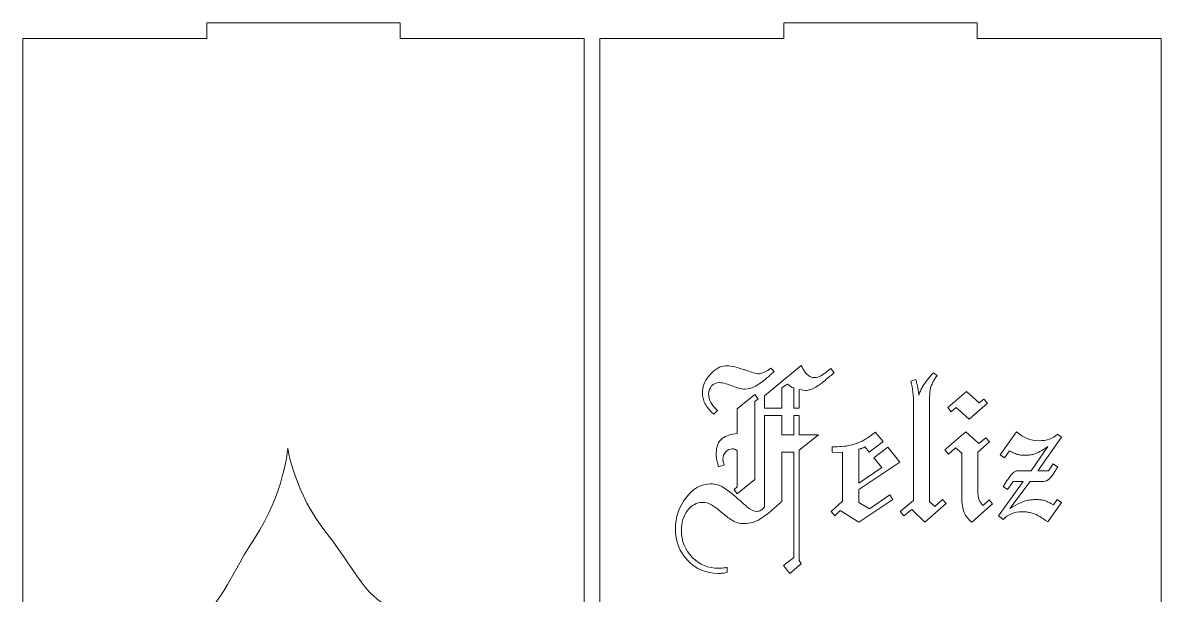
# Model space of a CAD drawing. Header units: millimetres. Extents: x -1990 to 1990, y -412 to 412.
# Drawn here: x 1209.4 to 1428.2, y 60.4 to 170.4 of the extents above; entities that cross this region are included whole.
import ezdxf

# ---------------------------------------------------------------- set-up
doc = ezdxf.new("R2010")
doc.units = ezdxf.units.MM
doc.header["$MEASUREMENT"] = 0
doc.layers.add('Camada 1', color=7, linetype='Continuous')

msp = doc.modelspace()

# ---------------------------------------------------------------- linework, layer by layer
at = {"layer": 'Camada 1', "color": 250, "lineweight": 9}
for points, knots in [([(1209.3745, 167.3616), (1209.3745, 167.3616), (1209.3745, -46.638), (1209.3745, -46.638), (1209.3745, -46.638), (1209.3745, -46.638), (1244.7673, -46.638), (1244.7673, -46.638), (1244.7673, -46.638), (1244.7673, -46.638), (1244.7673, -49.638), (1244.7673, -49.638), (1244.7673, -49.638), (1244.7673, -49.638), (1281.9101, -49.638), (1281.9101, -49.638), (1281.9101, -49.638), (1281.9101, -49.638), (1281.9101, -46.638), (1281.9101, -46.638), (1281.9101, -46.638), (1281.9101, -46.638), (1317.3029, -46.638), (1317.3029, -46.638), (1317.3029, -46.638), (1317.3029, -46.638), (1317.3029, 167.3616), (1317.3029, 167.3616), (1317.3029, 167.3616), (1317.3029, 167.3616), (1281.9101, 167.3616), (1281.9101, 167.3616), (1281.9101, 167.3616), (1281.9101, 167.3616), (1281.9101, 170.3616), (1281.9101, 170.3616), (1281.9101, 170.3616), (1281.9101, 170.3616), (1244.7673, 170.3616), (1244.7673, 170.3616), (1244.7673, 170.3616), (1244.7673, 170.3616), (1244.7673, 167.3616), (1244.7673, 167.3616), (1244.7673, 167.3616), (1244.7673, 167.3616), (1209.3745, 167.3616), (1209.3745, 167.3616)], [0, 0, 0, 0, 0.07692308, 0.07692308, 0.07692308, 0.07692308, 0.15384615, 0.15384615, 0.15384615, 0.15384615, 0.23076923, 0.23076923, 0.23076923, 0.23076923, 0.30769231, 0.30769231, 0.30769231, 0.30769231, 0.38461538, 0.38461538, 0.38461538, 0.38461538, 0.46153846, 0.46153846, 0.46153846, 0.46153846, 0.53846154, 0.53846154, 0.53846154, 0.53846154, 0.61538462, 0.61538462, 0.61538462, 0.61538462, 0.69230769, 0.69230769, 0.69230769, 0.69230769, 0.76923077, 0.76923077, 0.76923077, 0.76923077, 0.84615385, 0.84615385, 0.84615385, 0.84615385, 1, 1, 1, 1]), ([(1320.3029, 167.3616), (1320.3029, 167.3616), (1320.3029, -46.638), (1320.3029, -46.638), (1320.3029, -46.638), (1320.3029, -46.638), (1355.6957, -46.638), (1355.6957, -46.638), (1355.6957, -46.638), (1355.6957, -46.638), (1355.6957, -49.638), (1355.6957, -49.638), (1355.6957, -49.638), (1355.6957, -49.638), (1392.8385, -49.638), (1392.8385, -49.638), (1392.8385, -49.638), (1392.8385, -49.638), (1392.8385, -46.638), (1392.8385, -46.638), (1392.8385, -46.638), (1392.8385, -46.638), (1428.2313, -46.638), (1428.2313, -46.638), (1428.2313, -46.638), (1428.2313, -46.638), (1428.2313, 167.3616), (1428.2313, 167.3616), (1428.2313, 167.3616), (1428.2313, 167.3616), (1392.8385, 167.3616), (1392.8385, 167.3616), (1392.8385, 167.3616), (1392.8385, 167.3616), (1392.8385, 170.3616), (1392.8385, 170.3616), (1392.8385, 170.3616), (1392.8385, 170.3616), (1355.6957, 170.3616), (1355.6957, 170.3616), (1355.6957, 170.3616), (1355.6957, 170.3616), (1355.6957, 167.3616), (1355.6957, 167.3616), (1355.6957, 167.3616), (1355.6957, 167.3616), (1320.3029, 167.3616), (1320.3029, 167.3616)], [0, 0, 0, 0, 0.07692308, 0.07692308, 0.07692308, 0.07692308, 0.15384615, 0.15384615, 0.15384615, 0.15384615, 0.23076923, 0.23076923, 0.23076923, 0.23076923, 0.30769231, 0.30769231, 0.30769231, 0.30769231, 0.38461538, 0.38461538, 0.38461538, 0.38461538, 0.46153846, 0.46153846, 0.46153846, 0.46153846, 0.53846154, 0.53846154, 0.53846154, 0.53846154, 0.61538462, 0.61538462, 0.61538462, 0.61538462, 0.69230769, 0.69230769, 0.69230769, 0.69230769, 0.76923077, 0.76923077, 0.76923077, 0.76923077, 0.84615385, 0.84615385, 0.84615385, 0.84615385, 1, 1, 1, 1]), ([(1342.2047, 95.1826), (1341.8206, 95.5075), (1341.4883, 95.84), (1341.2075, 96.1798), (1341.2075, 96.1798), (1340.9269, 96.5193), (1340.6979, 96.8666), (1340.5207, 97.2211), (1340.5207, 97.2211), (1340.3434, 97.5462), (1340.2179, 97.8786), (1340.1441, 98.2184), (1340.1441, 98.2184), (1340.0702, 98.5579), (1340.0332, 98.905), (1340.0332, 99.2596), (1340.0332, 99.2596), (1340.0332, 99.3188), (1340.0332, 99.3778), (1340.0332, 99.4368), (1340.0332, 99.4368), (1340.0332, 99.496), (1340.0332, 99.555), (1340.0332, 99.6141), (1340.0332, 99.6141), (1340.1515, 100.7664), (1340.661, 101.8373), (1341.5622, 102.827), (1341.5622, 102.827), (1342.4633, 103.8167), (1343.4307, 104.3559), (1344.4647, 104.4446), (1344.4647, 104.4446), (1344.5239, 104.4446), (1344.5755, 104.4446), (1344.6199, 104.4446), (1344.6199, 104.4446), (1344.6641, 104.4446), (1344.7011, 104.4446), (1344.7306, 104.4446), (1344.7306, 104.4446), (1345.2329, 104.4446), (1345.7499, 104.3781), (1346.2816, 104.2452), (1346.2816, 104.2452), (1346.8135, 104.1123), (1347.36, 103.9422), (1347.9214, 103.7355), (1347.9214, 103.7355), (1347.9804, 103.7355), (1348.047, 103.7207), (1348.1207, 103.6913), (1348.1207, 103.6913), (1348.1947, 103.6617), (1348.2759, 103.632), (1348.3644, 103.6027), (1348.3644, 103.6027), (1348.7486, 103.4548), (1349.1401, 103.3219), (1349.5389, 103.2036), (1349.5389, 103.2036), (1349.9377, 103.0856), (1350.3292, 102.9821), (1350.7134, 102.8935), (1350.7134, 102.8935), (1350.92, 102.8935), (1351.1711, 102.9452), (1351.4666, 103.0486), (1351.4666, 103.0486), (1351.7621, 103.1521), (1352.0722, 103.2922), (1352.3973, 103.4695), (1352.3973, 103.4695), (1352.5154, 103.5287), (1352.6483, 103.6099), (1352.7962, 103.7135), (1352.7962, 103.7135), (1352.9437, 103.8167), (1353.0767, 103.9128), (1353.1949, 104.0014), (1353.1949, 104.0014), (1353.1949, 104.0014), (1353.8153, 103.3366), (1353.8153, 103.3366), (1353.8153, 103.3366), (1353.579, 103.1299), (1353.3354, 102.9156), (1353.0842, 102.6941), (1353.0842, 102.6941), (1352.833, 102.4725), (1352.5746, 102.2435), (1352.3088, 102.0073), (1352.3088, 102.0073), (1351.6882, 101.5049), (1351.0383, 101.0397), (1350.3586, 100.6112), (1350.3586, 100.6112), (1349.6793, 100.1829), (1348.985, 99.9688), (1348.2759, 99.9688), (1348.2759, 99.9688), (1347.8327, 99.9688), (1347.4043, 100.0352), (1346.9908, 100.1682), (1346.9908, 100.1682), (1346.5771, 100.3011), (1346.1636, 100.4412), (1345.7499, 100.5892), (1345.7499, 100.5892), (1345.3363, 100.7367), (1344.9227, 100.8772), (1344.5091, 101.0101), (1344.5091, 101.0101), (1344.0955, 101.143), (1343.6672, 101.2095), (1343.2241, 101.2095), (1343.2241, 101.2095), (1342.6627, 101.2095), (1342.19, 100.9954), (1341.8058, 100.5669), (1341.8058, 100.5669), (1341.4218, 100.1386), (1341.2299, 99.629), (1341.2299, 99.038), (1341.2299, 99.038), (1341.2299, 98.447), (1341.3701, 97.8933), (1341.6509, 97.3761), (1341.6509, 97.3761), (1341.9313, 96.8591), (1342.3673, 96.3496), (1342.958, 95.8473), (1342.958, 95.8473), (1342.958, 95.8473), (1342.2047, 95.1826), (1342.2047, 95.1826)], [0, 0, 0, 0, 0.02857143, 0.02857143, 0.02857143, 0.02857143, 0.05714286, 0.05714286, 0.05714286, 0.05714286, 0.08571429, 0.08571429, 0.08571429, 0.08571429, 0.11428571, 0.11428571, 0.11428571, 0.11428571, 0.14285714, 0.14285714, 0.14285714, 0.14285714, 0.17142857, 0.17142857, 0.17142857, 0.17142857, 0.2, 0.2, 0.2, 0.2, 0.22857143, 0.22857143, 0.22857143, 0.22857143, 0.25714286, 0.25714286, 0.25714286, 0.25714286, 0.28571429, 0.28571429, 0.28571429, 0.28571429, 0.31428571, 0.31428571, 0.31428571, 0.31428571, 0.34285714, 0.34285714, 0.34285714, 0.34285714, 0.37142857, 0.37142857, 0.37142857, 0.37142857, 0.4, 0.4, 0.4, 0.4, 0.42857143, 0.42857143, 0.42857143, 0.42857143, 0.45714286, 0.45714286, 0.45714286, 0.45714286, 0.48571429, 0.48571429, 0.48571429, 0.48571429, 0.51428571, 0.51428571, 0.51428571, 0.51428571, 0.54285714, 0.54285714, 0.54285714, 0.54285714, 0.57142857, 0.57142857, 0.57142857, 0.57142857, 0.6, 0.6, 0.6, 0.6, 0.62857143, 0.62857143, 0.62857143, 0.62857143, 0.65714286, 0.65714286, 0.65714286, 0.65714286, 0.68571429, 0.68571429, 0.68571429, 0.68571429, 0.71428571, 0.71428571, 0.71428571, 0.71428571, 0.74285714, 0.74285714, 0.74285714, 0.74285714, 0.77142857, 0.77142857, 0.77142857, 0.77142857, 0.8, 0.8, 0.8, 0.8, 0.82857143, 0.82857143, 0.82857143, 0.82857143, 0.85714286, 0.85714286, 0.85714286, 0.85714286, 0.88571429, 0.88571429, 0.88571429, 0.88571429, 0.91428571, 0.91428571, 0.91428571, 0.91428571, 0.94285714, 0.94285714, 0.94285714, 0.94285714, 1, 1, 1, 1]), ([(1351.954, 96.2818), (1351.954, 96.2818), (1351.954, 98.6836), (1351.954, 98.6836), (1351.954, 98.6836), (1351.954, 98.6836), (1359.0446, 104.4889), (1359.0446, 104.4889), (1359.0446, 104.4889), (1359.2514, 104.0458), (1359.4508, 103.6838), (1359.6428, 103.4031), (1359.6428, 103.4031), (1359.8349, 103.1225), (1360.0196, 102.9081), (1360.1969, 102.7605), (1360.1969, 102.7605), (1360.4037, 102.5536), (1360.6178, 102.406), (1360.8393, 102.3174), (1360.8393, 102.3174), (1361.0609, 102.2288), (1361.3046, 102.1846), (1361.5707, 102.1846), (1361.5707, 102.1846), (1362.0138, 102.1846), (1362.4272, 102.3025), (1362.8114, 102.539), (1362.8114, 102.539), (1363.1954, 102.7753), (1363.5649, 103.0263), (1363.9193, 103.2922), (1363.9193, 103.2922), (1364.0669, 103.4105), (1364.2074, 103.5213), (1364.3403, 103.6248), (1364.3403, 103.6248), (1364.4733, 103.728), (1364.5986, 103.8242), (1364.7168, 103.9128), (1364.7168, 103.9128), (1364.7168, 103.9128), (1365.3375, 103.115), (1365.3375, 103.115), (1365.3375, 103.115), (1365.1011, 102.9081), (1364.8352, 102.6793), (1364.5396, 102.4283), (1364.5396, 102.4283), (1364.2442, 102.1771), (1363.934, 101.9187), (1363.6092, 101.6526), (1363.6092, 101.6526), (1363.3431, 101.4163), (1363.0551, 101.1873), (1362.7449, 100.9657), (1362.7449, 100.9657), (1362.4347, 100.7442), (1362.1318, 100.5448), (1361.8365, 100.3675), (1361.8365, 100.3675), (1361.4818, 100.1607), (1361.1423, 99.9982), (1360.8172, 99.8801), (1360.8172, 99.8801), (1360.4923, 99.7619), (1360.1673, 99.7027), (1359.8424, 99.7027), (1359.8424, 99.7027), (1359.8424, 99.7027), (1358.6015, 99.9245), (1358.6015, 99.9245), (1358.6015, 99.9245), (1358.6015, 99.9245), (1358.6015, 96.2818), (1358.6015, 96.2818), (1358.6015, 96.2818), (1358.6015, 96.2818), (1357.5821, 96.2818), (1357.5821, 96.2818), (1357.5821, 96.2818), (1357.5821, 96.2818), (1357.5821, 100.1903), (1357.5821, 100.1903), (1357.5821, 100.1903), (1357.4641, 100.2197), (1357.3605, 100.2568), (1357.272, 100.3011), (1357.272, 100.3011), (1357.1833, 100.3454), (1357.0947, 100.397), (1357.0061, 100.4562), (1357.0061, 100.4562), (1356.9764, 100.4857), (1356.9543, 100.508), (1356.9396, 100.5227), (1356.9396, 100.5227), (1356.925, 100.5374), (1356.9027, 100.5448), (1356.8732, 100.5448), (1356.8732, 100.5448), (1356.7845, 100.6039), (1356.7033, 100.663), (1356.6294, 100.722), (1356.6294, 100.722), (1356.5555, 100.7811), (1356.4594, 100.855), (1356.3414, 100.9437), (1356.3414, 100.9437), (1356.3414, 100.9437), (1355.322, 100.1903), (1355.322, 100.1903), (1355.322, 100.1903), (1355.322, 100.1903), (1355.322, 96.2818), (1355.322, 96.2818), (1355.322, 96.2818), (1355.322, 96.2818), (1351.954, 96.2818), (1351.954, 96.2818)], [0, 0, 0, 0, 0.03225806, 0.03225806, 0.03225806, 0.03225806, 0.06451613, 0.06451613, 0.06451613, 0.06451613, 0.09677419, 0.09677419, 0.09677419, 0.09677419, 0.12903226, 0.12903226, 0.12903226, 0.12903226, 0.16129032, 0.16129032, 0.16129032, 0.16129032, 0.19354839, 0.19354839, 0.19354839, 0.19354839, 0.22580645, 0.22580645, 0.22580645, 0.22580645, 0.25806452, 0.25806452, 0.25806452, 0.25806452, 0.29032258, 0.29032258, 0.29032258, 0.29032258, 0.32258065, 0.32258065, 0.32258065, 0.32258065, 0.35483871, 0.35483871, 0.35483871, 0.35483871, 0.38709677, 0.38709677, 0.38709677, 0.38709677, 0.41935484, 0.41935484, 0.41935484, 0.41935484, 0.4516129, 0.4516129, 0.4516129, 0.4516129, 0.48387097, 0.48387097, 0.48387097, 0.48387097, 0.51612903, 0.51612903, 0.51612903, 0.51612903, 0.5483871, 0.5483871, 0.5483871, 0.5483871, 0.58064516, 0.58064516, 0.58064516, 0.58064516, 0.61290323, 0.61290323, 0.61290323, 0.61290323, 0.64516129, 0.64516129, 0.64516129, 0.64516129, 0.67741935, 0.67741935, 0.67741935, 0.67741935, 0.70967742, 0.70967742, 0.70967742, 0.70967742, 0.74193548, 0.74193548, 0.74193548, 0.74193548, 0.77419355, 0.77419355, 0.77419355, 0.77419355, 0.80645161, 0.80645161, 0.80645161, 0.80645161, 0.83870968, 0.83870968, 0.83870968, 0.83870968, 0.87096774, 0.87096774, 0.87096774, 0.87096774, 0.90322581, 0.90322581, 0.90322581, 0.90322581, 0.93548387, 0.93548387, 0.93548387, 0.93548387, 1, 1, 1, 1]), ([(1378.765, 75.5951), (1378.765, 75.5951), (1378.0558, 76.4373), (1378.0558, 76.4373), (1378.0558, 76.4373), (1378.0558, 76.4373), (1380.582, 78.5644), (1380.582, 78.5644), (1380.582, 78.5644), (1380.582, 78.5644), (1380.582, 98.1961), (1380.582, 98.1961), (1380.582, 98.1961), (1380.582, 98.3438), (1380.5745, 98.5135), (1380.5598, 98.7057), (1380.5598, 98.7057), (1380.545, 98.8976), (1380.5227, 99.0823), (1380.4933, 99.2596), (1380.4933, 99.2596), (1380.4638, 99.6437), (1380.4119, 100.0203), (1380.3382, 100.3897), (1380.3382, 100.3897), (1380.2643, 100.7589), (1380.1829, 101.1209), (1380.0943, 101.4754), (1380.0943, 101.4754), (1380.0943, 101.4754), (1381.0694, 101.8301), (1381.0694, 101.8301), (1381.0694, 101.8301), (1381.1284, 101.5049), (1381.1877, 101.2391), (1381.2467, 101.0322), (1381.2467, 101.0322), (1381.3056, 100.8253), (1381.3499, 100.6187), (1381.3795, 100.4119), (1381.3795, 100.4119), (1381.4091, 100.3233), (1381.4314, 100.2197), (1381.446, 100.1017), (1381.446, 100.1017), (1381.4607, 99.9835), (1381.4828, 99.8652), (1381.5125, 99.747), (1381.5125, 99.747), (1381.5421, 99.5994), (1381.5642, 99.4518), (1381.5789, 99.3039), (1381.5789, 99.3039), (1381.5938, 99.1562), (1381.616, 98.979), (1381.6454, 98.7722), (1381.6454, 98.7722), (1381.734, 99.0677), (1381.8301, 99.341), (1381.9334, 99.5919), (1381.9334, 99.5919), (1382.037, 99.843), (1382.1477, 100.0868), (1382.2659, 100.3233), (1382.2659, 100.3233), (1382.5022, 100.7367), (1382.7903, 101.1579), (1383.13, 101.5861), (1383.13, 101.5861), (1383.4698, 102.0145), (1383.9055, 102.5244), (1384.4374, 103.115), (1384.4374, 103.115), (1384.4374, 103.115), (1385.1464, 102.5833), (1385.1464, 102.5833), (1385.1464, 102.5833), (1384.9692, 102.3471), (1384.814, 102.1253), (1384.6811, 101.9187), (1384.6811, 101.9187), (1384.5482, 101.7118), (1384.4374, 101.5049), (1384.3488, 101.2981), (1384.3488, 101.2981), (1384.0829, 100.8253), (1383.9055, 100.3233), (1383.8168, 99.7913), (1383.8168, 99.7913), (1383.7282, 99.2596), (1383.6838, 98.595), (1383.6838, 97.7971), (1383.6838, 97.7971), (1383.6838, 97.7971), (1383.6838, 78.3872), (1383.6838, 78.3872), (1383.6838, 78.3872), (1383.6838, 78.3872), (1384.7033, 77.4121), (1384.7033, 77.4121), (1384.7033, 77.4121), (1384.7033, 77.4121), (1386.1657, 78.7416), (1386.1657, 78.7416), (1386.1657, 78.7416), (1386.1657, 78.7416), (1386.8747, 77.9883), (1386.8747, 77.9883), (1386.8747, 77.9883), (1386.8747, 77.9883), (1382.7976, 74.3987), (1382.7976, 74.3987), (1382.7976, 74.3987), (1382.7976, 74.3987), (1380.2716, 76.836), (1380.2716, 76.836), (1380.2716, 76.836), (1380.2716, 76.836), (1378.765, 75.5951), (1378.765, 75.5951)], [0, 0, 0, 0, 0.03225806, 0.03225806, 0.03225806, 0.03225806, 0.06451613, 0.06451613, 0.06451613, 0.06451613, 0.09677419, 0.09677419, 0.09677419, 0.09677419, 0.12903226, 0.12903226, 0.12903226, 0.12903226, 0.16129032, 0.16129032, 0.16129032, 0.16129032, 0.19354839, 0.19354839, 0.19354839, 0.19354839, 0.22580645, 0.22580645, 0.22580645, 0.22580645, 0.25806452, 0.25806452, 0.25806452, 0.25806452, 0.29032258, 0.29032258, 0.29032258, 0.29032258, 0.32258065, 0.32258065, 0.32258065, 0.32258065, 0.35483871, 0.35483871, 0.35483871, 0.35483871, 0.38709677, 0.38709677, 0.38709677, 0.38709677, 0.41935484, 0.41935484, 0.41935484, 0.41935484, 0.4516129, 0.4516129, 0.4516129, 0.4516129, 0.48387097, 0.48387097, 0.48387097, 0.48387097, 0.51612903, 0.51612903, 0.51612903, 0.51612903, 0.5483871, 0.5483871, 0.5483871, 0.5483871, 0.58064516, 0.58064516, 0.58064516, 0.58064516, 0.61290323, 0.61290323, 0.61290323, 0.61290323, 0.64516129, 0.64516129, 0.64516129, 0.64516129, 0.67741935, 0.67741935, 0.67741935, 0.67741935, 0.70967742, 0.70967742, 0.70967742, 0.70967742, 0.74193548, 0.74193548, 0.74193548, 0.74193548, 0.77419355, 0.77419355, 0.77419355, 0.77419355, 0.80645161, 0.80645161, 0.80645161, 0.80645161, 0.83870968, 0.83870968, 0.83870968, 0.83870968, 0.87096774, 0.87096774, 0.87096774, 0.87096774, 0.90322581, 0.90322581, 0.90322581, 0.90322581, 0.93548387, 0.93548387, 0.93548387, 0.93548387, 1, 1, 1, 1]), ([(1346.1043, 80.6915), (1346.1043, 80.6915), (1346.7248, 81.1789), (1346.7248, 81.1789), (1346.7248, 81.1789), (1346.7248, 81.1789), (1346.7248, 88.1365), (1346.7248, 88.1365), (1346.7248, 88.1365), (1346.6361, 88.1956), (1346.555, 88.2472), (1346.4811, 88.2916), (1346.4811, 88.2916), (1346.4074, 88.3359), (1346.326, 88.3729), (1346.2373, 88.4024), (1346.2373, 88.4024), (1346.1488, 88.4319), (1346.0676, 88.4541), (1345.9936, 88.4689), (1345.9936, 88.4689), (1345.9197, 88.4837), (1345.8385, 88.4909), (1345.7499, 88.4909), (1345.7499, 88.4909), (1345.2772, 88.4909), (1344.8635, 88.299), (1344.5091, 87.9149), (1344.5091, 87.9149), (1344.1546, 87.5308), (1343.9773, 87.0581), (1343.9773, 86.4967), (1343.9773, 86.4967), (1343.9773, 86.4377), (1343.9773, 86.3788), (1343.9773, 86.3195), (1343.9773, 86.3195), (1343.9773, 86.2605), (1343.9919, 86.2013), (1344.0217, 86.1423), (1344.0217, 86.1423), (1344.0217, 86.0537), (1344.0437, 85.9503), (1344.0881, 85.8321), (1344.0881, 85.8321), (1344.1324, 85.7138), (1344.1842, 85.581), (1344.2431, 85.4333), (1344.2431, 85.4333), (1344.2431, 85.4333), (1343.1355, 85.0344), (1343.1355, 85.0344), (1343.1355, 85.0344), (1343.0172, 85.4184), (1342.921, 85.7583), (1342.8472, 86.0537), (1342.8472, 86.0537), (1342.7735, 86.349), (1342.7364, 86.6297), (1342.7364, 86.8955), (1342.7364, 86.8955), (1342.7071, 87.0138), (1342.6921, 87.132), (1342.6921, 87.2503), (1342.6921, 87.2503), (1342.6921, 87.3682), (1342.6921, 87.4864), (1342.6921, 87.6048), (1342.6921, 87.6048), (1342.6921, 88.9343), (1343.069, 89.8869), (1343.8222, 90.463), (1343.8222, 90.463), (1344.5755, 91.0393), (1345.5431, 91.3568), (1346.7248, 91.4158), (1346.7248, 91.4158), (1346.7248, 91.4158), (1346.7248, 96.202), (1346.7248, 96.202), (1346.7248, 96.202), (1346.7248, 96.202), (1350.0928, 98.905), (1350.0928, 98.905), (1350.0928, 98.905), (1350.0928, 98.905), (1350.7576, 98.1075), (1350.7576, 98.1075), (1350.7576, 98.1075), (1350.7576, 98.1075), (1350.0928, 97.5755), (1350.0928, 97.5755), (1350.0928, 97.5755), (1350.0928, 97.5755), (1350.0928, 82.597), (1350.0928, 82.597), (1350.0928, 82.597), (1350.0928, 82.597), (1346.7248, 79.8496), (1346.7248, 79.8496), (1346.7248, 79.8496), (1346.7248, 79.8496), (1346.1043, 80.6915), (1346.1043, 80.6915)], [0, 0, 0, 0, 0.03703704, 0.03703704, 0.03703704, 0.03703704, 0.07407407, 0.07407407, 0.07407407, 0.07407407, 0.11111111, 0.11111111, 0.11111111, 0.11111111, 0.14814815, 0.14814815, 0.14814815, 0.14814815, 0.18518519, 0.18518519, 0.18518519, 0.18518519, 0.22222222, 0.22222222, 0.22222222, 0.22222222, 0.25925926, 0.25925926, 0.25925926, 0.25925926, 0.2962963, 0.2962963, 0.2962963, 0.2962963, 0.33333333, 0.33333333, 0.33333333, 0.33333333, 0.37037037, 0.37037037, 0.37037037, 0.37037037, 0.40740741, 0.40740741, 0.40740741, 0.40740741, 0.44444444, 0.44444444, 0.44444444, 0.44444444, 0.48148148, 0.48148148, 0.48148148, 0.48148148, 0.51851852, 0.51851852, 0.51851852, 0.51851852, 0.55555556, 0.55555556, 0.55555556, 0.55555556, 0.59259259, 0.59259259, 0.59259259, 0.59259259, 0.62962963, 0.62962963, 0.62962963, 0.62962963, 0.66666667, 0.66666667, 0.66666667, 0.66666667, 0.7037037, 0.7037037, 0.7037037, 0.7037037, 0.74074074, 0.74074074, 0.74074074, 0.74074074, 0.77777778, 0.77777778, 0.77777778, 0.77777778, 0.81481481, 0.81481481, 0.81481481, 0.81481481, 0.85185185, 0.85185185, 0.85185185, 0.85185185, 0.88888889, 0.88888889, 0.88888889, 0.88888889, 0.92592593, 0.92592593, 0.92592593, 0.92592593, 1, 1, 1, 1]), ([(1391.3061, 94.1633), (1391.3061, 94.1633), (1388.7802, 96.4235), (1388.7802, 96.4235), (1388.7802, 96.4235), (1388.7802, 96.4235), (1387.8498, 95.6257), (1387.8498, 95.6257), (1387.8498, 95.6257), (1387.8498, 95.6257), (1387.1848, 96.4235), (1387.1848, 96.4235), (1387.1848, 96.4235), (1387.1848, 96.4235), (1390.7744, 99.5255), (1390.7744, 99.5255), (1390.7744, 99.5255), (1390.7744, 99.5255), (1393.256, 97.3096), (1393.256, 97.3096), (1393.256, 97.3096), (1393.256, 97.3096), (1394.1424, 98.0633), (1394.1424, 98.0633), (1394.1424, 98.0633), (1394.1424, 98.0633), (1394.8071, 97.2654), (1394.8071, 97.2654), (1394.8071, 97.2654), (1394.8071, 97.2654), (1391.3061, 94.1633), (1391.3061, 94.1633)], [0, 0, 0, 0, 0.11111111, 0.11111111, 0.11111111, 0.11111111, 0.22222222, 0.22222222, 0.22222222, 0.22222222, 0.33333333, 0.33333333, 0.33333333, 0.33333333, 0.44444444, 0.44444444, 0.44444444, 0.44444444, 0.55555556, 0.55555556, 0.55555556, 0.55555556, 0.66666667, 0.66666667, 0.66666667, 0.66666667, 0.77777778, 0.77777778, 0.77777778, 0.77777778, 1, 1, 1, 1]), ([(1344.8192, 64.7824), (1344.642, 64.7231), (1344.4797, 64.6788), (1344.3318, 64.6491), (1344.3318, 64.6491), (1344.1842, 64.6198), (1344.0364, 64.6049), (1343.8887, 64.6049), (1343.8887, 64.6049), (1343.7705, 64.5755), (1343.6449, 64.5605), (1343.512, 64.5605), (1343.512, 64.5605), (1343.3791, 64.5605), (1343.2388, 64.5605), (1343.0911, 64.5605), (1343.0911, 64.5605), (1340.7275, 64.5605), (1338.763, 65.3805), (1337.197, 67.0202), (1337.197, 67.0202), (1335.6312, 68.6599), (1334.8483, 70.7056), (1334.8483, 73.1578), (1334.8483, 73.1578), (1334.8483, 75.3736), (1335.5279, 77.3605), (1336.8868, 79.1182), (1336.8868, 79.1182), (1338.246, 80.8761), (1339.8117, 81.7551), (1341.5843, 81.7551), (1341.5843, 81.7551), (1342.5298, 81.7551), (1343.416, 81.4818), (1344.2431, 80.9351), (1344.2431, 80.9351), (1345.0704, 80.3888), (1345.8533, 79.7904), (1346.5918, 79.1403), (1346.5918, 79.1403), (1347.3304, 78.461), (1348.0174, 77.848), (1348.6527, 77.3013), (1348.6527, 77.3013), (1349.2877, 76.7548), (1349.8861, 76.4815), (1350.4476, 76.4815), (1350.4476, 76.4815), (1350.7427, 76.4815), (1351.016, 76.548), (1351.2672, 76.6809), (1351.2672, 76.6809), (1351.5184, 76.8139), (1351.7474, 77.0133), (1351.954, 77.2792), (1351.954, 77.2792), (1351.954, 77.2792), (1351.954, 94.8824), (1351.954, 94.8824), (1351.954, 94.8824), (1351.954, 94.8824), (1355.322, 94.8824), (1355.322, 94.8824), (1355.322, 94.8824), (1355.322, 94.8824), (1355.322, 91.1943), (1355.322, 91.1943), (1355.322, 91.1943), (1355.322, 91.1943), (1357.5821, 91.1943), (1357.5821, 91.1943), (1357.5821, 91.1943), (1357.5821, 91.1943), (1357.5821, 94.8824), (1357.5821, 94.8824), (1357.5821, 94.8824), (1357.5821, 94.8824), (1358.6015, 94.8824), (1358.6015, 94.8824), (1358.6015, 94.8824), (1358.6015, 94.8824), (1358.6015, 91.1943), (1358.6015, 91.1943), (1358.6015, 91.1943), (1358.6015, 91.1943), (1362.3239, 91.1943), (1362.3239, 91.1943), (1362.3239, 91.1943), (1362.3239, 91.1943), (1358.6015, 88.2251), (1358.6015, 88.2251), (1358.6015, 88.2251), (1358.6015, 88.2251), (1358.6015, 67.0424), (1358.6015, 67.0424), (1358.6015, 67.0424), (1358.6015, 67.0424), (1359.0446, 66.4219), (1359.0446, 66.4219), (1359.0446, 66.4219), (1359.0446, 66.4219), (1356.8288, 64.5605), (1356.8288, 64.5605), (1356.8288, 64.5605), (1356.8288, 64.5605), (1355.6323, 66.0674), (1355.6323, 66.0674), (1355.6323, 66.0674), (1355.6323, 66.0674), (1357.5821, 67.6184), (1357.5821, 67.6184), (1357.5821, 67.6184), (1357.5821, 67.6184), (1357.5821, 87.8707), (1357.5821, 87.8707), (1357.5821, 87.8707), (1357.5821, 87.8707), (1355.322, 87.8707), (1355.322, 87.8707), (1355.322, 87.8707), (1355.322, 87.8707), (1355.322, 78.3872), (1355.322, 78.3872), (1355.322, 78.3872), (1355.0561, 78.1506), (1354.7978, 77.9218), (1354.5466, 77.7), (1354.5466, 77.7), (1354.2955, 77.4786), (1354.0369, 77.2498), (1353.771, 77.0133), (1353.771, 77.0133), (1352.9437, 76.2748), (1352.0647, 75.6101), (1351.1343, 75.0191), (1351.1343, 75.0191), (1350.2036, 74.4282), (1349.1769, 74.1329), (1348.0543, 74.1329), (1348.0543, 74.1329), (1347.168, 74.1329), (1346.3925, 74.3395), (1345.7278, 74.7532), (1345.7278, 74.7532), (1345.0631, 75.1667), (1344.4353, 75.6394), (1343.8444, 76.1714), (1343.8444, 76.1714), (1343.7558, 76.2303), (1343.6672, 76.2968), (1343.5785, 76.3708), (1343.5785, 76.3708), (1343.49, 76.4445), (1343.3864, 76.5259), (1343.2683, 76.6145), (1343.2683, 76.6145), (1342.7957, 77.0576), (1342.3008, 77.4342), (1341.7838, 77.7446), (1341.7838, 77.7446), (1341.2667, 78.0548), (1340.6832, 78.2099), (1340.0332, 78.2099), (1340.0332, 78.2099), (1338.9106, 78.2099), (1337.9577, 77.6854), (1337.1748, 76.6366), (1337.1748, 76.6366), (1336.3919, 75.5879), (1336.0006, 74.2952), (1336.0006, 72.7591), (1336.0006, 72.7591), (1336.0006, 70.7499), (1336.6948, 69.0438), (1338.0834, 67.6405), (1338.0834, 67.6405), (1339.4719, 66.2373), (1341.1559, 65.5356), (1343.1355, 65.5356), (1343.1355, 65.5356), (1343.1944, 65.5356), (1343.2609, 65.5356), (1343.3348, 65.5356), (1343.3348, 65.5356), (1343.4085, 65.5356), (1343.475, 65.5356), (1343.5342, 65.5356), (1343.5342, 65.5356), (1343.7114, 65.5652), (1343.9034, 65.5874), (1344.1102, 65.6021), (1344.1102, 65.6021), (1344.3171, 65.6168), (1344.5534, 65.6539), (1344.8192, 65.7129), (1344.8192, 65.7129), (1344.8192, 65.7129), (1344.8192, 64.7824), (1344.8192, 64.7824)], [0, 0, 0, 0, 0.01960784, 0.01960784, 0.01960784, 0.01960784, 0.03921569, 0.03921569, 0.03921569, 0.03921569, 0.05882353, 0.05882353, 0.05882353, 0.05882353, 0.07843137, 0.07843137, 0.07843137, 0.07843137, 0.09803922, 0.09803922, 0.09803922, 0.09803922, 0.11764706, 0.11764706, 0.11764706, 0.11764706, 0.1372549, 0.1372549, 0.1372549, 0.1372549, 0.15686275, 0.15686275, 0.15686275, 0.15686275, 0.17647059, 0.17647059, 0.17647059, 0.17647059, 0.19607843, 0.19607843, 0.19607843, 0.19607843, 0.21568627, 0.21568627, 0.21568627, 0.21568627, 0.23529412, 0.23529412, 0.23529412, 0.23529412, 0.25490196, 0.25490196, 0.25490196, 0.25490196, 0.2745098, 0.2745098, 0.2745098, 0.2745098, 0.29411765, 0.29411765, 0.29411765, 0.29411765, 0.31372549, 0.31372549, 0.31372549, 0.31372549, 0.33333333, 0.33333333, 0.33333333, 0.33333333, 0.35294118, 0.35294118, 0.35294118, 0.35294118, 0.37254902, 0.37254902, 0.37254902, 0.37254902, 0.39215686, 0.39215686, 0.39215686, 0.39215686, 0.41176471, 0.41176471, 0.41176471, 0.41176471, 0.43137255, 0.43137255, 0.43137255, 0.43137255, 0.45098039, 0.45098039, 0.45098039, 0.45098039, 0.47058824, 0.47058824, 0.47058824, 0.47058824, 0.49019608, 0.49019608, 0.49019608, 0.49019608, 0.50980392, 0.50980392, 0.50980392, 0.50980392, 0.52941176, 0.52941176, 0.52941176, 0.52941176, 0.54901961, 0.54901961, 0.54901961, 0.54901961, 0.56862745, 0.56862745, 0.56862745, 0.56862745, 0.58823529, 0.58823529, 0.58823529, 0.58823529, 0.60784314, 0.60784314, 0.60784314, 0.60784314, 0.62745098, 0.62745098, 0.62745098, 0.62745098, 0.64705882, 0.64705882, 0.64705882, 0.64705882, 0.66666667, 0.66666667, 0.66666667, 0.66666667, 0.68627451, 0.68627451, 0.68627451, 0.68627451, 0.70588235, 0.70588235, 0.70588235, 0.70588235, 0.7254902, 0.7254902, 0.7254902, 0.7254902, 0.74509804, 0.74509804, 0.74509804, 0.74509804, 0.76470588, 0.76470588, 0.76470588, 0.76470588, 0.78431373, 0.78431373, 0.78431373, 0.78431373, 0.80392157, 0.80392157, 0.80392157, 0.80392157, 0.82352941, 0.82352941, 0.82352941, 0.82352941, 0.84313725, 0.84313725, 0.84313725, 0.84313725, 0.8627451, 0.8627451, 0.8627451, 0.8627451, 0.88235294, 0.88235294, 0.88235294, 0.88235294, 0.90196078, 0.90196078, 0.90196078, 0.90196078, 0.92156863, 0.92156863, 0.92156863, 0.92156863, 0.94117647, 0.94117647, 0.94117647, 0.94117647, 0.96078431, 0.96078431, 0.96078431, 0.96078431, 1, 1, 1, 1]), ([(1365.4704, 75.5951), (1365.4704, 75.5951), (1364.8058, 76.4373), (1364.8058, 76.4373), (1364.8058, 76.4373), (1364.8058, 76.4373), (1366.9772, 78.4314), (1366.9772, 78.4314), (1366.9772, 78.4314), (1366.9772, 78.4314), (1366.9772, 87.8262), (1366.9772, 87.8262), (1366.9772, 87.8262), (1366.9772, 87.8262), (1366.0908, 87.782), (1366.0908, 87.782), (1366.0908, 87.782), (1366.0908, 87.782), (1364.983, 87.8707), (1364.983, 87.8707), (1364.983, 87.8707), (1364.983, 87.8707), (1364.983, 88.8899), (1364.983, 88.8899), (1364.983, 88.8899), (1366.283, 88.8604), (1367.4424, 88.9564), (1368.4619, 89.178), (1368.4619, 89.178), (1369.4809, 89.3995), (1370.4781, 89.8058), (1371.453, 90.3966), (1371.453, 90.3966), (1371.7484, 90.5738), (1372.0512, 90.7734), (1372.3615, 90.9949), (1372.3615, 90.9949), (1372.6717, 91.2165), (1372.9744, 91.4602), (1373.2699, 91.726), (1373.2699, 91.726), (1373.2699, 91.726), (1374.7715, 89.8704), (1374.7715, 89.8704), (1374.7715, 89.8704), (1374.7715, 89.8704), (1372.116, 87.854), (1372.116, 87.854), (1372.116, 87.854), (1372.116, 87.854), (1371.2757, 88.8899), (1371.2757, 88.8899), (1371.2757, 88.8899), (1371.1575, 88.8013), (1371.0542, 88.7421), (1370.9655, 88.7124), (1370.9655, 88.7124), (1370.8769, 88.6831), (1370.803, 88.6535), (1370.744, 88.6238), (1370.744, 88.6238), (1370.7144, 88.6238), (1370.6922, 88.6166), (1370.6775, 88.6017), (1370.6775, 88.6017), (1370.6626, 88.587), (1370.6405, 88.5796), (1370.611, 88.5796), (1370.611, 88.5796), (1370.5518, 88.5501), (1370.4781, 88.5206), (1370.3895, 88.4909), (1370.3895, 88.4909), (1370.3009, 88.4616), (1370.1974, 88.4319), (1370.079, 88.4024), (1370.079, 88.4024), (1370.079, 88.4024), (1370.079, 81.8881), (1370.079, 81.8881), (1370.079, 81.8881), (1370.079, 81.8881), (1374.5108, 84.9014), (1374.5108, 84.9014), (1374.5108, 84.9014), (1374.5108, 84.9014), (1372.9978, 86.767), (1372.9978, 86.767), (1372.9978, 86.767), (1372.9978, 86.767), (1375.6519, 88.7823), (1375.6519, 88.7823), (1375.6519, 88.7823), (1375.6519, 88.7823), (1377.9674, 85.9208), (1377.9674, 85.9208), (1377.9674, 85.9208), (1377.9674, 85.9208), (1370.079, 80.6915), (1370.079, 80.6915), (1370.079, 80.6915), (1370.079, 80.6915), (1370.079, 78.2099), (1370.079, 78.2099), (1370.079, 78.2099), (1370.079, 78.2099), (1372.1178, 76.969), (1372.1178, 76.969), (1372.1178, 76.969), (1372.1178, 76.969), (1376.0619, 79.6281), (1376.0619, 79.6281), (1376.0619, 79.6281), (1376.0619, 79.6281), (1376.6379, 78.7416), (1376.6379, 78.7416), (1376.6379, 78.7416), (1376.6379, 78.7416), (1370.079, 74.3987), (1370.079, 74.3987), (1370.079, 74.3987), (1370.079, 74.3987), (1366.5339, 76.6145), (1366.5339, 76.6145), (1366.5339, 76.6145), (1366.5339, 76.6145), (1365.4704, 75.5951), (1365.4704, 75.5951)], [0, 0, 0, 0, 0.03030303, 0.03030303, 0.03030303, 0.03030303, 0.06060606, 0.06060606, 0.06060606, 0.06060606, 0.09090909, 0.09090909, 0.09090909, 0.09090909, 0.12121212, 0.12121212, 0.12121212, 0.12121212, 0.15151515, 0.15151515, 0.15151515, 0.15151515, 0.18181818, 0.18181818, 0.18181818, 0.18181818, 0.21212121, 0.21212121, 0.21212121, 0.21212121, 0.24242424, 0.24242424, 0.24242424, 0.24242424, 0.27272727, 0.27272727, 0.27272727, 0.27272727, 0.3030303, 0.3030303, 0.3030303, 0.3030303, 0.33333333, 0.33333333, 0.33333333, 0.33333333, 0.36363636, 0.36363636, 0.36363636, 0.36363636, 0.39393939, 0.39393939, 0.39393939, 0.39393939, 0.42424242, 0.42424242, 0.42424242, 0.42424242, 0.45454545, 0.45454545, 0.45454545, 0.45454545, 0.48484848, 0.48484848, 0.48484848, 0.48484848, 0.51515152, 0.51515152, 0.51515152, 0.51515152, 0.54545455, 0.54545455, 0.54545455, 0.54545455, 0.57575758, 0.57575758, 0.57575758, 0.57575758, 0.60606061, 0.60606061, 0.60606061, 0.60606061, 0.63636364, 0.63636364, 0.63636364, 0.63636364, 0.66666667, 0.66666667, 0.66666667, 0.66666667, 0.6969697, 0.6969697, 0.6969697, 0.6969697, 0.72727273, 0.72727273, 0.72727273, 0.72727273, 0.75757576, 0.75757576, 0.75757576, 0.75757576, 0.78787879, 0.78787879, 0.78787879, 0.78787879, 0.81818182, 0.81818182, 0.81818182, 0.81818182, 0.84848485, 0.84848485, 0.84848485, 0.84848485, 0.87878788, 0.87878788, 0.87878788, 0.87878788, 0.90909091, 0.90909091, 0.90909091, 0.90909091, 0.93939394, 0.93939394, 0.93939394, 0.93939394, 1, 1, 1, 1]), ([(1391.8381, 74.3987), (1391.1584, 74.8715), (1390.6637, 75.4918), (1390.3534, 76.2601), (1390.3534, 76.2601), (1390.0433, 77.0279), (1389.8882, 77.9734), (1389.8882, 79.0961), (1389.8882, 79.0961), (1389.8882, 79.0961), (1389.8882, 87.649), (1389.8882, 87.649), (1389.8882, 87.649), (1389.8882, 87.649), (1388.6915, 88.6682), (1388.6915, 88.6682), (1388.6915, 88.6682), (1388.6915, 88.6682), (1387.3178, 87.4718), (1387.3178, 87.4718), (1387.3178, 87.4718), (1387.3178, 87.4718), (1386.6531, 88.2694), (1386.6531, 88.2694), (1386.6531, 88.2694), (1386.6531, 88.2694), (1390.6858, 91.7703), (1390.6858, 91.7703), (1390.6858, 91.7703), (1390.6858, 91.7703), (1393.1673, 89.5103), (1393.1673, 89.5103), (1393.1673, 89.5103), (1393.1673, 89.5103), (1394.5412, 90.618), (1394.5412, 90.618), (1394.5412, 90.618), (1394.5412, 90.618), (1395.2061, 89.8648), (1395.2061, 89.8648), (1395.2061, 89.8648), (1395.2061, 89.8648), (1392.9901, 87.8707), (1392.9901, 87.8707), (1392.9901, 87.8707), (1392.9901, 87.8707), (1392.9901, 80.5143), (1392.9901, 80.5143), (1392.9901, 80.5143), (1392.9901, 79.7167), (1393.064, 79.111), (1393.2117, 78.6972), (1393.2117, 78.6972), (1393.3595, 78.2836), (1393.6254, 77.9291), (1394.0095, 77.6336), (1394.0095, 77.6336), (1394.0095, 77.6336), (1395.1616, 78.6972), (1395.1616, 78.6972), (1395.1616, 78.6972), (1395.1616, 78.6972), (1395.8265, 77.8997), (1395.8265, 77.8997), (1395.8265, 77.8997), (1395.8265, 77.8997), (1391.8381, 74.3987), (1391.8381, 74.3987)], [0, 0, 0, 0, 0.05555556, 0.05555556, 0.05555556, 0.05555556, 0.11111111, 0.11111111, 0.11111111, 0.11111111, 0.16666667, 0.16666667, 0.16666667, 0.16666667, 0.22222222, 0.22222222, 0.22222222, 0.22222222, 0.27777778, 0.27777778, 0.27777778, 0.27777778, 0.33333333, 0.33333333, 0.33333333, 0.33333333, 0.38888889, 0.38888889, 0.38888889, 0.38888889, 0.44444444, 0.44444444, 0.44444444, 0.44444444, 0.5, 0.5, 0.5, 0.5, 0.55555556, 0.55555556, 0.55555556, 0.55555556, 0.61111111, 0.61111111, 0.61111111, 0.61111111, 0.66666667, 0.66666667, 0.66666667, 0.66666667, 0.72222222, 0.72222222, 0.72222222, 0.72222222, 0.77777778, 0.77777778, 0.77777778, 0.77777778, 0.83333333, 0.83333333, 0.83333333, 0.83333333, 0.88888889, 0.88888889, 0.88888889, 0.88888889, 1, 1, 1, 1]), ([(1397.8206, 74.9304), (1397.8206, 74.9304), (1396.9341, 75.6394), (1396.9341, 75.6394), (1396.9341, 75.6394), (1396.9341, 75.6394), (1401.7204, 82.2426), (1401.7204, 82.2426), (1401.7204, 82.2426), (1401.7204, 82.2426), (1399.7704, 82.2426), (1399.7704, 82.2426), (1399.7704, 82.2426), (1399.7704, 82.2426), (1398.6625, 80.6915), (1398.6625, 80.6915), (1398.6625, 80.6915), (1398.6625, 80.6915), (1397.8206, 81.2675), (1397.8206, 81.2675), (1397.8206, 81.2675), (1397.9386, 81.4153), (1398.0718, 81.6073), (1398.2195, 81.8437), (1398.2195, 81.8437), (1398.3671, 82.08), (1398.5295, 82.3165), (1398.7067, 82.5527), (1398.7067, 82.5527), (1398.9726, 82.9958), (1399.2757, 83.3949), (1399.6154, 83.7494), (1399.6154, 83.7494), (1399.9552, 84.1038), (1400.3022, 84.2811), (1400.6567, 84.2811), (1400.6567, 84.2811), (1400.6567, 84.2811), (1403.2272, 84.2811), (1403.2272, 84.2811), (1403.2272, 84.2811), (1403.2272, 84.2811), (1406.4176, 88.9343), (1406.4176, 88.9343), (1406.4176, 88.9343), (1405.8563, 88.5206), (1405.3542, 88.1956), (1404.9111, 87.9592), (1404.9111, 87.9592), (1404.4678, 87.723), (1404.0394, 87.5455), (1403.6259, 87.4275), (1403.6259, 87.4275), (1403.36, 87.3682), (1403.1014, 87.324), (1402.8503, 87.2945), (1402.8503, 87.2945), (1402.5993, 87.265), (1402.3261, 87.2503), (1402.0305, 87.2503), (1402.0305, 87.2503), (1401.7943, 87.2503), (1401.5725, 87.2575), (1401.3659, 87.2724), (1401.3659, 87.2724), (1401.159, 87.2871), (1400.9521, 87.324), (1400.7454, 87.3832), (1400.7454, 87.3832), (1400.5091, 87.4422), (1400.2579, 87.5308), (1399.992, 87.649), (1399.992, 87.649), (1399.7262, 87.7673), (1399.4159, 87.9149), (1399.0613, 88.0921), (1399.0613, 88.0921), (1399.0613, 88.0921), (1398.1308, 86.7626), (1398.1308, 86.7626), (1398.1308, 86.7626), (1398.1308, 86.7626), (1397.2886, 87.3389), (1397.2886, 87.3389), (1397.2886, 87.3389), (1397.2886, 87.3389), (1400.3909, 91.7703), (1400.3909, 91.7703), (1400.3909, 91.7703), (1401.0704, 91.1794), (1401.7572, 90.7437), (1402.4515, 90.463), (1402.4515, 90.463), (1403.1457, 90.1824), (1403.9065, 90.0421), (1404.7339, 90.0421), (1404.7339, 90.0421), (1405.5019, 90.0421), (1406.174, 90.1456), (1406.7503, 90.3522), (1406.7503, 90.3522), (1407.3263, 90.559), (1407.8358, 90.8841), (1408.2789, 91.3272), (1408.2789, 91.3272), (1408.2789, 91.3272), (1409.0767, 90.7512), (1409.0767, 90.7512), (1409.0767, 90.7512), (1409.0767, 90.7512), (1404.5122, 84.2811), (1404.5122, 84.2811), (1404.5122, 84.2811), (1404.5122, 84.2811), (1406.5506, 84.2811), (1406.5506, 84.2811), (1406.5506, 84.2811), (1406.5506, 84.2811), (1407.4813, 85.6106), (1407.4813, 85.6106), (1407.4813, 85.6106), (1407.4813, 85.6106), (1408.3232, 84.99), (1408.3232, 84.99), (1408.3232, 84.99), (1408.2052, 84.8128), (1408.087, 84.6209), (1407.9688, 84.4214), (1407.9688, 84.4214), (1407.8507, 84.2146), (1407.7175, 84.0152), (1407.5699, 83.8158), (1407.5699, 83.8158), (1407.3338, 83.417), (1407.0529, 83.055), (1406.7281, 82.7299), (1406.7281, 82.7299), (1406.403, 82.4051), (1406.0339, 82.2426), (1405.6201, 82.2426), (1405.6201, 82.2426), (1405.6201, 82.2426), (1403.0055, 82.2426), (1403.0055, 82.2426), (1403.0055, 82.2426), (1403.0055, 82.2426), (1399.1499, 77.0576), (1399.1499, 77.0576), (1399.1499, 77.0576), (1399.8591, 77.4638), (1400.4721, 77.7815), (1400.989, 78.0327), (1400.989, 78.0327), (1401.506, 78.2764), (1402.0009, 78.4537), (1402.4735, 78.5718), (1402.4735, 78.5718), (1402.7395, 78.6234), (1403.0055, 78.6677), (1403.2714, 78.6972), (1403.2714, 78.6972), (1403.5372, 78.727), (1403.8179, 78.7416), (1404.1134, 78.7416), (1404.1134, 78.7416), (1404.4385, 78.7416), (1404.7339, 78.727), (1404.9997, 78.6972), (1404.9997, 78.6972), (1405.2656, 78.6677), (1405.5168, 78.6234), (1405.7531, 78.5644), (1405.7531, 78.5644), (1406.0189, 78.4757), (1406.2923, 78.365), (1406.573, 78.232), (1406.573, 78.232), (1406.8535, 78.0991), (1407.1712, 77.9291), (1407.5257, 77.7225), (1407.5257, 77.7225), (1407.5257, 77.7225), (1408.2347, 78.7416), (1408.2347, 78.7416), (1408.2347, 78.7416), (1408.2347, 78.7416), (1409.0767, 78.1802), (1409.0767, 78.1802), (1409.0767, 78.1802), (1409.0767, 78.1802), (1406.4176, 74.4431), (1406.4176, 74.4431), (1406.4176, 74.4431), (1405.8563, 74.8566), (1405.3396, 75.2038), (1404.8668, 75.4844), (1404.8668, 75.4844), (1404.3941, 75.7651), (1403.9214, 75.9792), (1403.4487, 76.1271), (1403.4487, 76.1271), (1403.1532, 76.2157), (1402.8503, 76.2821), (1402.5401, 76.3265), (1402.5401, 76.3265), (1402.2299, 76.3708), (1401.9123, 76.3929), (1401.5874, 76.3929), (1401.5874, 76.3929), (1400.7602, 76.3929), (1400.0364, 76.2673), (1399.4159, 76.0163), (1399.4159, 76.0163), (1398.7954, 75.7651), (1398.2637, 75.4032), (1397.8206, 74.9304)], [0, 0, 0, 0, 0.01818182, 0.01818182, 0.01818182, 0.01818182, 0.03636364, 0.03636364, 0.03636364, 0.03636364, 0.05454545, 0.05454545, 0.05454545, 0.05454545, 0.07272727, 0.07272727, 0.07272727, 0.07272727, 0.09090909, 0.09090909, 0.09090909, 0.09090909, 0.10909091, 0.10909091, 0.10909091, 0.10909091, 0.12727273, 0.12727273, 0.12727273, 0.12727273, 0.14545455, 0.14545455, 0.14545455, 0.14545455, 0.16363636, 0.16363636, 0.16363636, 0.16363636, 0.18181818, 0.18181818, 0.18181818, 0.18181818, 0.2, 0.2, 0.2, 0.2, 0.21818182, 0.21818182, 0.21818182, 0.21818182, 0.23636364, 0.23636364, 0.23636364, 0.23636364, 0.25454545, 0.25454545, 0.25454545, 0.25454545, 0.27272727, 0.27272727, 0.27272727, 0.27272727, 0.29090909, 0.29090909, 0.29090909, 0.29090909, 0.30909091, 0.30909091, 0.30909091, 0.30909091, 0.32727273, 0.32727273, 0.32727273, 0.32727273, 0.34545455, 0.34545455, 0.34545455, 0.34545455, 0.36363636, 0.36363636, 0.36363636, 0.36363636, 0.38181818, 0.38181818, 0.38181818, 0.38181818, 0.4, 0.4, 0.4, 0.4, 0.41818182, 0.41818182, 0.41818182, 0.41818182, 0.43636364, 0.43636364, 0.43636364, 0.43636364, 0.45454545, 0.45454545, 0.45454545, 0.45454545, 0.47272727, 0.47272727, 0.47272727, 0.47272727, 0.49090909, 0.49090909, 0.49090909, 0.49090909, 0.50909091, 0.50909091, 0.50909091, 0.50909091, 0.52727273, 0.52727273, 0.52727273, 0.52727273, 0.54545455, 0.54545455, 0.54545455, 0.54545455, 0.56363636, 0.56363636, 0.56363636, 0.56363636, 0.58181818, 0.58181818, 0.58181818, 0.58181818, 0.6, 0.6, 0.6, 0.6, 0.61818182, 0.61818182, 0.61818182, 0.61818182, 0.63636364, 0.63636364, 0.63636364, 0.63636364, 0.65454545, 0.65454545, 0.65454545, 0.65454545, 0.67272727, 0.67272727, 0.67272727, 0.67272727, 0.69090909, 0.69090909, 0.69090909, 0.69090909, 0.70909091, 0.70909091, 0.70909091, 0.70909091, 0.72727273, 0.72727273, 0.72727273, 0.72727273, 0.74545455, 0.74545455, 0.74545455, 0.74545455, 0.76363636, 0.76363636, 0.76363636, 0.76363636, 0.78181818, 0.78181818, 0.78181818, 0.78181818, 0.8, 0.8, 0.8, 0.8, 0.81818182, 0.81818182, 0.81818182, 0.81818182, 0.83636364, 0.83636364, 0.83636364, 0.83636364, 0.85454545, 0.85454545, 0.85454545, 0.85454545, 0.87272727, 0.87272727, 0.87272727, 0.87272727, 0.89090909, 0.89090909, 0.89090909, 0.89090909, 0.90909091, 0.90909091, 0.90909091, 0.90909091, 0.92727273, 0.92727273, 0.92727273, 0.92727273, 0.94545455, 0.94545455, 0.94545455, 0.94545455, 0.96363636, 0.96363636, 0.96363636, 0.96363636, 1, 1, 1, 1]), ([(1248.0278, 30.5474), (1246.9182, 29.1862), (1243.4532, 24.7805), (1241.1641, 19.8257), (1241.1641, 19.8257), (1238.8692, 14.8742), (1233.2619, 4.409), (1228.9197, 4.5947), (1228.9197, 4.5947), (1230.7447, 1.1149), (1235.1031, 3.4225), (1235.1031, 3.4225), (1235.1031, 3.4225), (1235.1031, 3.4225), (1234.3005, -6.1909), (1226.9958, -8.3571), (1226.9958, -8.3571), (1233.976, -17.799), (1243.1185, -3.4026), (1243.1185, -3.4026), (1243.1185, -3.4026), (1243.1185, -3.4026), (1243.031, -9.9441), (1243.7824, -14.0256), (1243.7824, -14.0256), (1252.1503, -14.2355), (1254.2493, -5.5483), (1254.2493, -5.5483), (1254.2493, -5.5483), (1256.7832, -9.2086), (1258.7435, -10.5376), (1260.3579, -11.5939), (1260.3579, -11.5939), (1260.0371, -15.857), (1259.8201, -21.9429), (1261.2141, -21.8519), (1261.2141, -21.8519), (1262.2173, -21.7887), (1262.9828, -21.7397), (1263.5277, -21.701), (1263.5277, -21.701), (1263.5277, -21.701), (1264.4812, -21.6369), (1264.4812, -21.6369), (1264.4812, -21.6369), (1265.0318, -21.6053), (1265.7963, -21.5465), (1266.7977, -21.4858), (1266.7977, -21.4858), (1268.2344, -21.3872), (1267.5279, -14.9732), (1266.9058, -10.7594), (1266.9058, -10.7594), (1268.5899, -9.2007), (1270.6161, -7.5311), (1272.6429, -4.3254), (1272.6429, -4.3254), (1272.6429, -4.3254), (1275.3131, -12.7016), (1283.6322, -11.3827), (1283.6322, -11.3827), (1284.1076, -7.2165), (1283.5809, -0.7214), (1283.5809, -0.7214), (1283.5809, -0.7214), (1283.5809, -0.7214), (1293.6511, -13.842), (1299.9588, -3.5188), (1299.9588, -3.5188), (1292.547, -2.3352), (1291.1065, 7.1335), (1291.1065, 7.1335), (1291.1065, 7.1335), (1291.1065, 7.1335), (1295.5989, 5.4158), (1297.1808, 9.1249), (1297.1808, 9.1249), (1292.8712, 8.3524), (1286.59, 18.0311), (1283.9779, 22.6607), (1283.9779, 22.6607), (1281.3622, 27.2928), (1277.6248, 31.2236), (1276.4283, 32.4301), (1276.4283, 32.4301), (1278.0477, 30.8789), (1284.412, 25.3084), (1288.0442, 29.6793), (1288.0442, 29.6793), (1284.0202, 29.0538), (1281.1232, 32.9987), (1281.1232, 32.9987), (1281.1232, 32.9987), (1281.1232, 32.9987), (1287.2362, 30.8817), (1289.9896, 35.7484), (1289.9896, 35.7484), (1285.1982, 35.1451), (1279.2865, 44.1203), (1276.512, 49.3201), (1276.512, 49.3201), (1274.0289, 53.989), (1269.7419, 56.6726), (1268.8905, 57.1716), (1268.8905, 57.1716), (1270.2004, 56.4358), (1279.7668, 51.324), (1283.3335, 57.8473), (1283.3335, 57.8473), (1276.1101, 57.3182), (1274.0994, 64.3436), (1267.8306, 72.1988), (1267.8306, 72.1988), (1261.5621, 80.0385), (1260.3192, 88.5975), (1260.3175, 88.6143), (1260.3175, 88.6143), (1260.3171, 88.5966), (1259.6444, 79.9119), (1253.932, 71.279), (1253.932, 71.279), (1248.2101, 62.6292), (1246.68, 55.3647), (1239.4556, 54.9418), (1239.4556, 54.9418), (1243.4407, 48.916), (1252.6248, 55.2734), (1253.8791, 56.1811), (1253.8791, 56.1811), (1253.0644, 55.5731), (1248.9796, 52.3323), (1246.8121, 47.3452), (1246.8121, 47.3452), (1244.4039, 41.8104), (1239.1144, 32.0838), (1234.3005, 32.058), (1234.3005, 32.058), (1237.37, 27.5759), (1243.3119, 30.491), (1243.3119, 30.491), (1243.3119, 30.491), (1243.3119, 30.491), (1240.6946, 26.1815), (1236.6467, 26.2733), (1236.6467, 26.2733), (1240.5508, 22.4007), (1246.5166, 28.7907), (1248.0278, 30.5474)], [0, 0, 0, 0, 0.02631579, 0.02631579, 0.02631579, 0.02631579, 0.05263158, 0.05263158, 0.05263158, 0.05263158, 0.07894737, 0.07894737, 0.07894737, 0.07894737, 0.10526316, 0.10526316, 0.10526316, 0.10526316, 0.13157895, 0.13157895, 0.13157895, 0.13157895, 0.15789474, 0.15789474, 0.15789474, 0.15789474, 0.18421053, 0.18421053, 0.18421053, 0.18421053, 0.21052632, 0.21052632, 0.21052632, 0.21052632, 0.23684211, 0.23684211, 0.23684211, 0.23684211, 0.26315789, 0.26315789, 0.26315789, 0.26315789, 0.28947368, 0.28947368, 0.28947368, 0.28947368, 0.31578947, 0.31578947, 0.31578947, 0.31578947, 0.34210526, 0.34210526, 0.34210526, 0.34210526, 0.36842105, 0.36842105, 0.36842105, 0.36842105, 0.39473684, 0.39473684, 0.39473684, 0.39473684, 0.42105263, 0.42105263, 0.42105263, 0.42105263, 0.44736842, 0.44736842, 0.44736842, 0.44736842, 0.47368421, 0.47368421, 0.47368421, 0.47368421, 0.5, 0.5, 0.5, 0.5, 0.52631579, 0.52631579, 0.52631579, 0.52631579, 0.55263158, 0.55263158, 0.55263158, 0.55263158, 0.57894737, 0.57894737, 0.57894737, 0.57894737, 0.60526316, 0.60526316, 0.60526316, 0.60526316, 0.63157895, 0.63157895, 0.63157895, 0.63157895, 0.65789474, 0.65789474, 0.65789474, 0.65789474, 0.68421053, 0.68421053, 0.68421053, 0.68421053, 0.71052632, 0.71052632, 0.71052632, 0.71052632, 0.73684211, 0.73684211, 0.73684211, 0.73684211, 0.76315789, 0.76315789, 0.76315789, 0.76315789, 0.78947368, 0.78947368, 0.78947368, 0.78947368, 0.81578947, 0.81578947, 0.81578947, 0.81578947, 0.84210526, 0.84210526, 0.84210526, 0.84210526, 0.86842105, 0.86842105, 0.86842105, 0.86842105, 0.89473684, 0.89473684, 0.89473684, 0.89473684, 0.92105263, 0.92105263, 0.92105263, 0.92105263, 0.94736842, 0.94736842, 0.94736842, 0.94736842, 1, 1, 1, 1])]:
    msp.add_open_spline(points, degree=3, knots=knots, dxfattribs=at)

doc.saveas('drawing.dxf')
